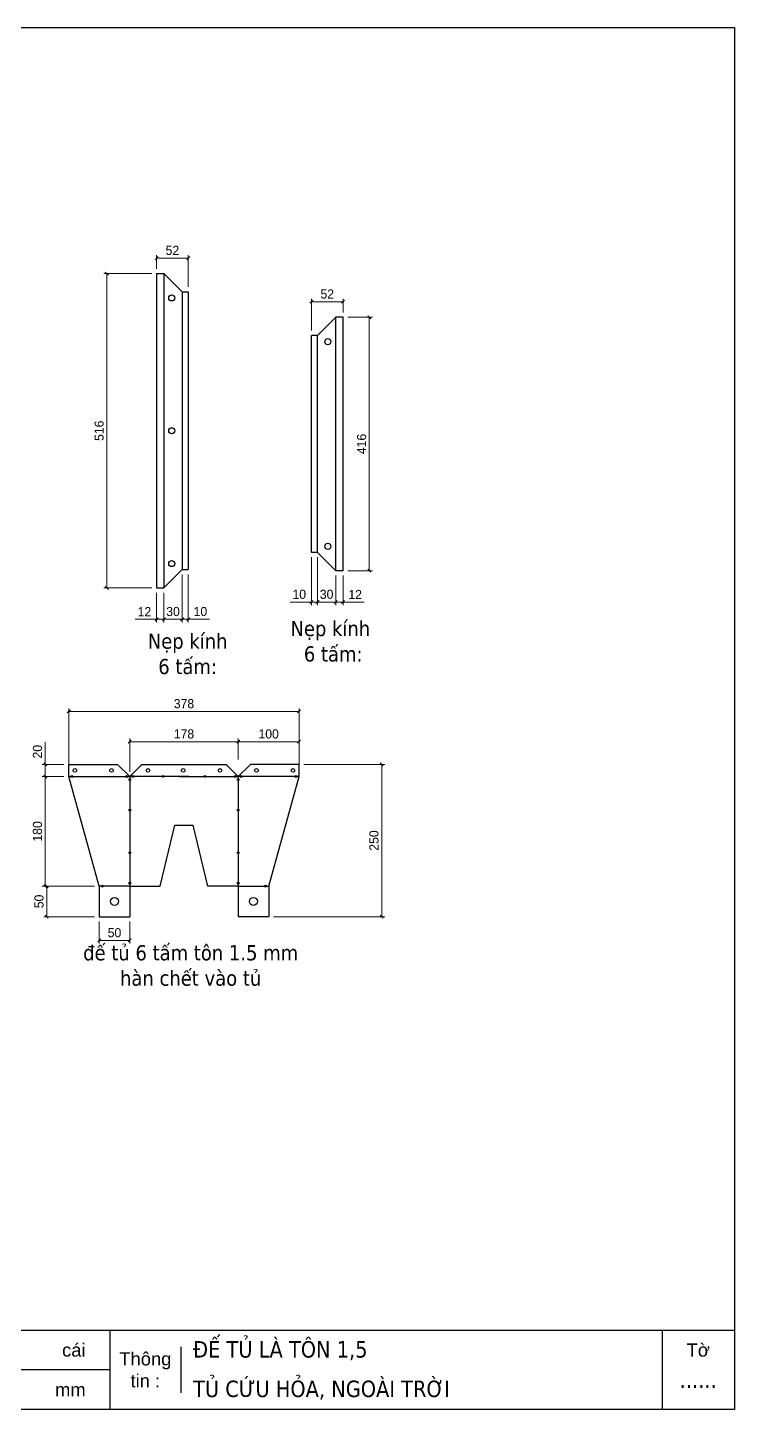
# Model space of a CAD drawing. Header units: millimetres. Extents: x 0 to 3208, y 0 to 2268.
# Drawn here: x 2047 to 3208, y 0 to 2268 of the extents above; entities that cross this region are included whole.
import ezdxf
from ezdxf.enums import TextEntityAlignment as Align

# ---------------------------------------------------------------- set-up
doc = ezdxf.new("R2010")
doc.units = ezdxf.units.MM
doc.layers.add('DIM', color=253, linetype='Continuous')
doc.styles.add('Arial', font='arial.ttf')
doc.styles.add('Tahoma (Input Text)', font='tahoma.ttf')
doc.dimstyles.new('Dim-15', dxfattribs={"dimtxt": 15, "dimasz": 5, "dimexe": 5, "dimexo": 8, "dimgap": 5, "dimtad": 1, "dimdec": 0, "dimtxsty": 'Standard', "dimblk": 'OBLIQUE', "dimcen": 10, "dimclrd": 5, "dimclre": 5, "dimclrt": 3, "dimazin": 3, "dimtfac": 1, "dimtdec": 0, "dimtmove": 0, "dimatfit": 3, "dimldrblk": 'OBLIQUE', "dimlwd": 9, "dimlwe": 9})

# ---------------------------------------------------------------- blocks, each defined once
blk = doc.blocks.new('khungtenAsean2')
at = {"color": 7}
for p, q in [((2970, -1980), (0, -1980)), ((2020, -1980), (2020, -2100)), ((2860, -1980), (2860, -2100)), ((2128.3, -2005), (2128.3, -2075)), ((2020, -2040), (0, -2040))]:
    blk.add_line(p, q, dxfattribs=at)
blk.add_lwpolyline([(0, 0), (2970, 0), (2970, -2100), (0, -2100)], close=True, dxfattribs=at)
at = {"color": 2, "char_height": 20, "style": 'Arial'}
for s, insert, width, attachment_point in [('cái', (1947.6, -2010), 917.634, 4), ('Thông\\Ptin :', (2074.2, -2040), 108.311, 5), ('Tờ', (2915, -2010), 110, 5), ('mm', (1936.9, -2070), 917.634, 4)]:
    blk.add_mtext(s, dxfattribs=dict(at, insert=insert, width=width, attachment_point=attachment_point))
at = {"color": 1, "style": 'Tahoma (Input Text)', "flags": 8}
for tag, p in [('#03', (506.6, -2019.3)), ('#01', (137.1, -2021.3)), ('#05', (1106.6, -2021.3)), ('#07', (1834.7, -2021.3)), ('#09', (2146.7, -2021.3)), ('#02', (98.5, -2081.3)), ('#04', (486.1, -2081.3)), ('#06', (1065.3, -2081.3)), ('#08', (1817.4, -2081.3)), ('#10', (2146.7, -2081.3))]:
    blk.add_attdef(tag, p, '', height=25, dxfattribs=at)
blk.add_attdef('#11', text='', height=25, dxfattribs=at).set_placement((2915, -2067.3), align=Align.CENTER)
blk = doc.blocks.new('*D20')
at = {"color": 0, "linetype": 'ByBlock', "lineweight": -2}
for p, q in [((2515.4, 1820.5), (2510.4, 1815.5)), ((2562.4, 1815.5), (2567.4, 1820.5))]:
    blk.add_line(p, q, dxfattribs=at)
at = {"layer": 'Defpoints', "color": 0, "transparency": 16777216}
for p in [(2564.9, 1818), (2564.9, 1792.6), (2512.9, 1762.6)]:
    blk.add_point(p, dxfattribs=at)
at = {"layer": 'DIM', "color": 5, "lineweight": 9, "transparency": 16777216}
for p, q in [((2512.9, 1770.6), (2512.9, 1823)), ((2512.9, 1818), (2564.9, 1818)), ((2564.9, 1800.6), (2564.9, 1823))]:
    blk.add_line(p, q, dxfattribs=at)
at = {"layer": 'DIM', "color": 3, "transparency": 16777216, "insert": (2538.9, 1830.7), "char_height": 15, "attachment_point": 5}
blk.add_mtext('52', dxfattribs=at)
blk = doc.blocks.new('_Oblique')
at = {"color": 0, "linetype": 'ByBlock', "lineweight": -2}
blk.add_line((-0.5, -0.5), (0.5, 0.5), dxfattribs=at)
blk = doc.blocks.new('*D21')
at = {"color": 0, "linetype": 'ByBlock', "lineweight": -2}
for p, q in [((2610.5, 1790.1), (2605.5, 1795.1)), ((2605.5, 1379.1), (2610.5, 1374.1))]:
    blk.add_line(p, q, dxfattribs=at)
at = {"layer": 'Defpoints', "color": 0, "transparency": 16777216}
for p in [(2564.9, 1792.6), (2564.9, 1376.6), (2608, 1376.6)]:
    blk.add_point(p, dxfattribs=at)
at = {"layer": 'DIM', "color": 5, "lineweight": 9, "transparency": 16777216}
for p, q in [((2572.9, 1792.6), (2613, 1792.6)), ((2608, 1792.6), (2608, 1376.6)), ((2572.9, 1376.6), (2613, 1376.6))]:
    blk.add_line(p, q, dxfattribs=at)
at = {"layer": 'DIM', "color": 3, "transparency": 16777216, "insert": (2595.4, 1584.6), "char_height": 15, "attachment_point": 5, "rotation": 90}
blk.add_mtext('416', dxfattribs=at)
blk = doc.blocks.new('*D22')
at = {"color": 0, "linetype": 'ByBlock', "lineweight": -2}
for p, q in [((2261.1, 1892.1), (2256.1, 1887.1)), ((2308.1, 1887.1), (2313.1, 1892.1))]:
    blk.add_line(p, q, dxfattribs=at)
at = {"layer": 'Defpoints', "color": 0, "transparency": 16777216}
for p in [(2310.6, 1889.6), (2258.6, 1864.3), (2310.6, 1834.3)]:
    blk.add_point(p, dxfattribs=at)
at = {"layer": 'DIM', "color": 5, "lineweight": 9, "transparency": 16777216}
for p, q in [((2258.6, 1872.3), (2258.6, 1894.6)), ((2258.6, 1889.6), (2310.6, 1889.6)), ((2310.6, 1842.3), (2310.6, 1894.6))]:
    blk.add_line(p, q, dxfattribs=at)
at = {"layer": 'DIM', "color": 3, "transparency": 16777216, "insert": (2284.6, 1902.3), "char_height": 15, "attachment_point": 5}
blk.add_mtext('52', dxfattribs=at)
blk = doc.blocks.new('*D23')
at = {"color": 0, "linetype": 'ByBlock', "lineweight": -2}
for p, q in [((2179.4, 1861.8), (2174.4, 1866.8)), ((2174.4, 1350.8), (2179.4, 1345.8))]:
    blk.add_line(p, q, dxfattribs=at)
at = {"layer": 'Defpoints', "color": 0, "transparency": 16777216}
for p in [(2258.6, 1864.3), (2176.9, 1348.3), (2258.6, 1348.3)]:
    blk.add_point(p, dxfattribs=at)
at = {"layer": 'DIM', "color": 5, "lineweight": 9, "transparency": 16777216}
for p, q in [((2250.6, 1864.3), (2171.9, 1864.3)), ((2176.9, 1864.3), (2176.9, 1348.3)), ((2250.6, 1348.3), (2171.9, 1348.3))]:
    blk.add_line(p, q, dxfattribs=at)
at = {"layer": 'DIM', "color": 3, "transparency": 16777216, "insert": (2164.3, 1606.3), "char_height": 15, "attachment_point": 5, "rotation": 90}
blk.add_mtext('516', dxfattribs=at)
blk = doc.blocks.new('*D24')
at = {"color": 0, "linetype": 'ByBlock', "lineweight": -2}
for p, q in [((2303.1, 1299.3), (2298.1, 1294.3)), ((2308.1, 1294.3), (2313.1, 1299.3))]:
    blk.add_line(p, q, dxfattribs=at)
at = {"layer": 'Defpoints', "color": 0, "transparency": 16777216}
for p in [(2300.6, 1378.3), (2310.6, 1378.3), (2310.6, 1296.8)]:
    blk.add_point(p, dxfattribs=at)
at = {"layer": 'DIM', "color": 5, "lineweight": 9, "transparency": 16777216}
for p, q in [((2300.6, 1370.3), (2300.6, 1291.8)), ((2310.6, 1370.3), (2310.6, 1291.8)), ((2300.6, 1296.8), (2310.6, 1296.8)), ((2310.6, 1296.8), (2345.6, 1296.8))]:
    blk.add_line(p, q, dxfattribs=at)
at = {"layer": 'DIM', "color": 3, "transparency": 16777216, "insert": (2330.6, 1309.5), "char_height": 15, "attachment_point": 5}
blk.add_mtext('10', dxfattribs=at)
blk = doc.blocks.new('*D25')
at = {"color": 0, "linetype": 'ByBlock', "lineweight": -2}
for p, q in [((2273.1, 1299.3), (2268.1, 1294.3)), ((2298.1, 1294.3), (2303.1, 1299.3))]:
    blk.add_line(p, q, dxfattribs=at)
at = {"layer": 'Defpoints', "color": 0, "transparency": 16777216}
for p in [(2300.6, 1378.3), (2270.6, 1348.3), (2300.6, 1296.8)]:
    blk.add_point(p, dxfattribs=at)
at = {"layer": 'DIM', "color": 5, "lineweight": 9, "transparency": 16777216}
for p, q in [((2300.6, 1370.3), (2300.6, 1291.8)), ((2270.6, 1340.3), (2270.6, 1291.8)), ((2270.6, 1296.8), (2300.6, 1296.8))]:
    blk.add_line(p, q, dxfattribs=at)
at = {"layer": 'DIM', "color": 3, "transparency": 16777216, "insert": (2285.6, 1309.5), "char_height": 15, "attachment_point": 5}
blk.add_mtext('30', dxfattribs=at)
blk = doc.blocks.new('*D26')
at = {"color": 0, "linetype": 'ByBlock', "lineweight": -2}
for p, q in [((2261.1, 1299.3), (2256.1, 1294.3)), ((2268.1, 1294.3), (2273.1, 1299.3))]:
    blk.add_line(p, q, dxfattribs=at)
at = {"layer": 'Defpoints', "color": 0, "transparency": 16777216}
for p in [(2258.6, 1348.3), (2270.6, 1348.3), (2258.6, 1296.8)]:
    blk.add_point(p, dxfattribs=at)
at = {"layer": 'DIM', "color": 5, "lineweight": 9, "transparency": 16777216}
for p, q in [((2258.6, 1340.3), (2258.6, 1291.8)), ((2270.6, 1340.3), (2270.6, 1291.8)), ((2258.6, 1296.8), (2223.7, 1296.8)), ((2270.6, 1296.8), (2258.6, 1296.8))]:
    blk.add_line(p, q, dxfattribs=at)
at = {"layer": 'DIM', "color": 3, "transparency": 16777216, "insert": (2238.6, 1309.4), "char_height": 15, "attachment_point": 5}
blk.add_mtext('12', dxfattribs=at)
blk = doc.blocks.new('*D27')
at = {"color": 0, "linetype": 'ByBlock', "lineweight": -2}
for p, q in [((2515.4, 1327.6), (2510.4, 1322.6)), ((2520.4, 1322.6), (2525.4, 1327.6))]:
    blk.add_line(p, q, dxfattribs=at)
at = {"layer": 'Defpoints', "color": 0, "transparency": 16777216}
for p in [(2512.9, 1406.6), (2522.9, 1406.6), (2512.9, 1325.1)]:
    blk.add_point(p, dxfattribs=at)
at = {"layer": 'DIM', "color": 5, "lineweight": 9, "transparency": 16777216}
for p, q in [((2512.9, 1398.6), (2512.9, 1320.1)), ((2522.9, 1398.6), (2522.9, 1320.1)), ((2512.9, 1325.1), (2477.9, 1325.1)), ((2522.9, 1325.1), (2512.9, 1325.1))]:
    blk.add_line(p, q, dxfattribs=at)
at = {"layer": 'DIM', "color": 3, "transparency": 16777216, "insert": (2492.9, 1337.8), "char_height": 15, "attachment_point": 5}
blk.add_mtext('10', dxfattribs=at)
blk = doc.blocks.new('*D28')
at = {"color": 0, "linetype": 'ByBlock', "lineweight": -2}
for p, q in [((2525.4, 1327.6), (2520.4, 1322.6)), ((2550.4, 1322.6), (2555.4, 1327.6))]:
    blk.add_line(p, q, dxfattribs=at)
at = {"layer": 'Defpoints', "color": 0, "transparency": 16777216}
for p in [(2522.9, 1406.6), (2552.9, 1376.6), (2522.9, 1325.1)]:
    blk.add_point(p, dxfattribs=at)
at = {"layer": 'DIM', "color": 5, "lineweight": 9, "transparency": 16777216}
for p, q in [((2522.9, 1398.6), (2522.9, 1320.1)), ((2552.9, 1368.6), (2552.9, 1320.1)), ((2552.9, 1325.1), (2522.9, 1325.1))]:
    blk.add_line(p, q, dxfattribs=at)
at = {"layer": 'DIM', "color": 3, "transparency": 16777216, "insert": (2537.9, 1337.8), "char_height": 15, "attachment_point": 5}
blk.add_mtext('30', dxfattribs=at)
blk = doc.blocks.new('*D29')
at = {"color": 0, "linetype": 'ByBlock', "lineweight": -2}
for p, q in [((2555.4, 1327.6), (2550.4, 1322.6)), ((2562.4, 1322.6), (2567.4, 1327.6))]:
    blk.add_line(p, q, dxfattribs=at)
at = {"layer": 'Defpoints', "color": 0, "transparency": 16777216}
for p in [(2552.9, 1376.6), (2564.9, 1376.6), (2564.9, 1325.1)]:
    blk.add_point(p, dxfattribs=at)
at = {"layer": 'DIM', "color": 5, "lineweight": 9, "transparency": 16777216}
for p, q in [((2552.9, 1368.6), (2552.9, 1320.1)), ((2564.9, 1368.6), (2564.9, 1320.1)), ((2552.9, 1325.1), (2564.9, 1325.1)), ((2564.9, 1325.1), (2599.8, 1325.1))]:
    blk.add_line(p, q, dxfattribs=at)
at = {"layer": 'DIM', "color": 3, "transparency": 16777216, "insert": (2584.8, 1337.6), "char_height": 15, "attachment_point": 5}
blk.add_mtext('12', dxfattribs=at)
blk = doc.blocks.new('*D36')
at = {"color": 0, "linetype": 'ByBlock', "lineweight": -2}
for p, q in [((2117, 1148.1), (2112, 1143.1)), ((2490.2, 1143.1), (2495.2, 1148.1))]:
    blk.add_line(p, q, dxfattribs=at)
at = {"layer": 'Defpoints', "color": 0, "transparency": 16777216}
for p in [(2114.5, 1145.6), (2114.5, 1038.7), (2492.7, 1038.7)]:
    blk.add_point(p, dxfattribs=at)
at = {"layer": 'DIM', "color": 5, "lineweight": 9, "transparency": 16777216}
for p, q in [((2114.5, 1046.7), (2114.5, 1150.6)), ((2492.7, 1145.6), (2114.5, 1145.6)), ((2492.7, 1046.7), (2492.7, 1150.6))]:
    blk.add_line(p, q, dxfattribs=at)
at = {"layer": 'DIM', "color": 3, "transparency": 16777216, "insert": (2303.6, 1158.2), "char_height": 15, "attachment_point": 5}
blk.add_mtext('378', dxfattribs=at)
blk = doc.blocks.new('*D37')
at = {"color": 0, "linetype": 'ByBlock', "lineweight": -2}
for p, q in [((2630.8, 1056.2), (2625.8, 1061.2)), ((2625.8, 811.2), (2630.8, 806.2))]:
    blk.add_line(p, q, dxfattribs=at)
at = {"layer": 'Defpoints', "color": 0, "transparency": 16777216}
for p in [(2492.7, 1058.7), (2442.7, 808.7), (2628.3, 808.7)]:
    blk.add_point(p, dxfattribs=at)
at = {"layer": 'DIM', "color": 5, "lineweight": 9, "transparency": 16777216}
for p, q in [((2500.7, 1058.7), (2633.3, 1058.7)), ((2628.3, 1058.7), (2628.3, 808.7)), ((2450.7, 808.7), (2633.3, 808.7))]:
    blk.add_line(p, q, dxfattribs=at)
at = {"layer": 'DIM', "color": 3, "transparency": 16777216, "insert": (2615.7, 933.7), "char_height": 15, "attachment_point": 5, "rotation": 90}
blk.add_mtext('250', dxfattribs=at)
blk = doc.blocks.new('*D38')
at = {"color": 0, "linetype": 'ByBlock', "lineweight": -2}
for p, q in [((2395.2, 1098.4), (2390.2, 1093.4)), ((2490.2, 1093.4), (2495.2, 1098.4))]:
    blk.add_line(p, q, dxfattribs=at)
at = {"layer": 'Defpoints', "color": 0, "transparency": 16777216}
for p in [(2492.7, 1095.9), (2392.7, 1058.7), (2492.7, 1038.7)]:
    blk.add_point(p, dxfattribs=at)
at = {"layer": 'DIM', "color": 5, "lineweight": 9, "transparency": 16777216}
for p, q in [((2392.7, 1066.7), (2392.7, 1100.9)), ((2392.7, 1095.9), (2492.7, 1095.9)), ((2492.7, 1046.7), (2492.7, 1100.9))]:
    blk.add_line(p, q, dxfattribs=at)
at = {"layer": 'DIM', "color": 3, "transparency": 16777216, "insert": (2442.7, 1108.6), "char_height": 15, "attachment_point": 5}
blk.add_mtext('100', dxfattribs=at)
blk = doc.blocks.new('*D39')
at = {"color": 0, "linetype": 'ByBlock', "lineweight": -2}
for p, q in [((2217, 1098.4), (2212, 1093.4)), ((2390.2, 1093.4), (2395.2, 1098.4))]:
    blk.add_line(p, q, dxfattribs=at)
at = {"layer": 'Defpoints', "color": 0, "transparency": 16777216}
for p in [(2214.5, 1095.9), (2392.7, 1058.7), (2214.5, 1038.7)]:
    blk.add_point(p, dxfattribs=at)
at = {"layer": 'DIM', "color": 5, "lineweight": 9, "transparency": 16777216}
for p, q in [((2214.5, 1046.7), (2214.5, 1100.9)), ((2392.7, 1095.9), (2214.5, 1095.9)), ((2392.7, 1066.7), (2392.7, 1100.9))]:
    blk.add_line(p, q, dxfattribs=at)
at = {"layer": 'DIM', "color": 3, "transparency": 16777216, "insert": (2303.6, 1108.6), "char_height": 15, "attachment_point": 5}
blk.add_mtext('178', dxfattribs=at)
blk = doc.blocks.new('*D40')
at = {"color": 0, "linetype": 'ByBlock', "lineweight": -2}
for p, q in [((2167, 772.2), (2162, 767.2)), ((2212, 767.2), (2217, 772.2))]:
    blk.add_line(p, q, dxfattribs=at)
at = {"layer": 'Defpoints', "color": 0, "transparency": 16777216}
for p in [(2164.5, 808.7), (2214.5, 808.7), (2214.5, 769.7)]:
    blk.add_point(p, dxfattribs=at)
at = {"layer": 'DIM', "color": 5, "lineweight": 9, "transparency": 16777216}
for p, q in [((2164.5, 800.7), (2164.5, 764.7)), ((2214.5, 800.7), (2214.5, 764.7)), ((2164.5, 769.7), (2214.5, 769.7))]:
    blk.add_line(p, q, dxfattribs=at)
at = {"layer": 'DIM', "color": 3, "transparency": 16777216, "insert": (2189.5, 782.3), "char_height": 15, "attachment_point": 5}
blk.add_mtext('50', dxfattribs=at)
blk = doc.blocks.new('*D41')
at = {"color": 0, "linetype": 'ByBlock', "lineweight": -2}
for p, q in [((2078.2, 1036.2), (2073.2, 1041.2)), ((2073.2, 861.2), (2078.2, 856.2))]:
    blk.add_line(p, q, dxfattribs=at)
at = {"layer": 'Defpoints', "color": 0, "transparency": 16777216}
for p in [(2114.5, 1038.7), (2075.7, 858.7), (2164.5, 858.7)]:
    blk.add_point(p, dxfattribs=at)
at = {"layer": 'DIM', "color": 5, "lineweight": 9, "transparency": 16777216}
for p, q in [((2106.5, 1038.7), (2070.7, 1038.7)), ((2075.7, 1038.7), (2075.7, 858.7)), ((2156.5, 858.7), (2070.7, 858.7))]:
    blk.add_line(p, q, dxfattribs=at)
at = {"layer": 'DIM', "color": 3, "transparency": 16777216, "insert": (2063, 948.7), "char_height": 15, "attachment_point": 5, "rotation": 90}
blk.add_mtext('180', dxfattribs=at)
blk = doc.blocks.new('*D42')
at = {"color": 0, "linetype": 'ByBlock', "lineweight": -2}
for p, q in [((2080.7, 856.2), (2075.7, 861.2)), ((2075.7, 811.2), (2080.7, 806.2))]:
    blk.add_line(p, q, dxfattribs=at)
at = {"layer": 'Defpoints', "color": 0, "transparency": 16777216}
for p in [(2164.5, 858.7), (2078.2, 808.7), (2164.5, 808.7)]:
    blk.add_point(p, dxfattribs=at)
at = {"layer": 'DIM', "color": 5, "lineweight": 9, "transparency": 16777216}
for p, q in [((2156.5, 858.7), (2073.2, 858.7)), ((2078.2, 858.7), (2078.2, 808.7)), ((2156.5, 808.7), (2073.2, 808.7))]:
    blk.add_line(p, q, dxfattribs=at)
at = {"layer": 'DIM', "color": 3, "transparency": 16777216, "insert": (2065.5, 833.7), "char_height": 15, "attachment_point": 5, "rotation": 90}
blk.add_mtext('50', dxfattribs=at)
blk = doc.blocks.new('*D50')
at = {"color": 0, "linetype": 'ByBlock', "lineweight": -2}
for p, q in [((2078.2, 1056.2), (2073.2, 1061.2)), ((2073.2, 1041.2), (2078.2, 1036.2))]:
    blk.add_line(p, q, dxfattribs=at)
at = {"layer": 'Defpoints', "color": 0, "transparency": 16777216}
for p in [(2075.7, 1058.7), (2114.5, 1058.7), (2114.5, 1038.7)]:
    blk.add_point(p, dxfattribs=at)
at = {"layer": 'DIM', "color": 5, "lineweight": 9, "transparency": 16777216}
for p, q in [((2075.7, 1058.7), (2075.7, 1095.3)), ((2106.5, 1058.7), (2070.7, 1058.7)), ((2075.7, 1038.7), (2075.7, 1058.7)), ((2106.5, 1038.7), (2070.7, 1038.7))]:
    blk.add_line(p, q, dxfattribs=at)
at = {"layer": 'DIM', "color": 3, "transparency": 16777216, "insert": (2063, 1079.5), "char_height": 15, "attachment_point": 5, "rotation": 90}
blk.add_mtext('20', dxfattribs=at)

msp = doc.modelspace()

# ---------------------------------------------------------------- linework, layer by layer
for p, q in [((2258.6, 1864.3), (2270.6, 1864.3)), ((2270.6, 1864.3), (2300.6, 1834.3)), ((2300.6, 1834.3), (2310.6, 1834.3)), ((2552.9, 1792.6), (2522.9, 1762.6)), ((2564.9, 1792.6), (2552.9, 1792.6)), ((2522.9, 1762.6), (2512.9, 1762.6)), ((2522.9, 1406.6), (2512.9, 1406.6)), ((2522.9, 1406.6), (2552.9, 1376.6)), ((2552.9, 1376.6), (2522.9, 1406.6)), ((2300.6, 1378.3), (2270.6, 1348.3)), ((2270.6, 1348.3), (2300.6, 1378.3)), ((2300.6, 1378.3), (2310.6, 1378.3)), ((2564.9, 1376.6), (2552.9, 1376.6)), ((2258.6, 1348.3), (2270.6, 1348.3)), ((2114.5, 1038.7), (2114.5, 1058.7)), ((2114.5, 1058.7), (2194.5, 1058.7)), ((2194.5, 1058.7), (2214.5, 1038.7)), ((2214.5, 1038.7), (2234.5, 1058.7)), ((2234.5, 1058.7), (2372.7, 1058.7)), ((2372.7, 1058.7), (2392.7, 1038.7)), ((2392.7, 1038.7), (2412.7, 1058.7)), ((2492.7, 1058.7), (2412.7, 1058.7)), ((2492.7, 1038.7), (2492.7, 1058.7)), ((2288.8, 958.7), (2318.5, 958.7)), ((2164.5, 858.7), (2164.5, 808.7)), ((2214.5, 858.7), (2214.5, 808.7)), ((2392.7, 858.7), (2392.7, 808.7)), ((2442.7, 858.7), (2442.7, 808.7)), ((2164.5, 808.7), (2214.5, 808.7)), ((2442.7, 808.7), (2392.7, 808.7))]:
    msp.add_line(p, q)
for points in [[(2258.6, 1864.3), (2258.6, 1348.3)], [(2270.6, 1864.3), (2270.6, 1348.3)], [(2300.6, 1834.3), (2300.6, 1378.3)], [(2310.6, 1834.3), (2310.6, 1378.3)], [(2552.9, 1376.6), (2552.9, 1792.6)], [(2564.9, 1376.6), (2564.9, 1792.6)], [(2512.9, 1406.6), (2512.9, 1762.6)], [(2522.9, 1406.6), (2522.9, 1762.6)], [(2114.5, 1038.7), (2214.5, 1038.7), (2214.5, 858.7), (2164.5, 858.7), (2114.5, 1038.7)], [(2311.5, 1038.7), (2214.5, 1038.7), (2214.5, 858.7), (2264.5, 858.7), (2288.8, 958.7)], [(2295.7, 1038.7), (2392.7, 1038.7), (2392.7, 858.7), (2342.7, 858.7), (2318.5, 958.7)], [(2492.7, 1038.7), (2392.7, 1038.7), (2392.7, 858.7), (2442.7, 858.7), (2492.7, 1038.7)]]:
    msp.add_lwpolyline(points)
at = {"color": 2}
for centre, radius in [((2283.6, 1824.3), 5), ((2539.9, 1752.6), 5), ((2283.6, 1606.3), 5), ((2539.9, 1416.6), 5), ((2283.6, 1388.3), 5), ((2119.5, 1038.7), 1.5), ((2209.5, 1038.7), 1.5), ((2214.5, 1033.7), 1.5), ((2219.5, 1038.7), 1.5), ((2269.5, 1039), 1.5), ((2337.7, 1039), 1.5), ((2387.7, 1038.7), 1.5), ((2392.7, 1033.7), 1.5), ((2397.7, 1038.7), 1.5), ((2487.7, 1038.7), 1.5), ((2214.5, 983.7), 1.5), ((2392.7, 983.7), 1.5), ((2214.5, 913.7), 1.5), ((2392.7, 913.7), 1.5), ((2214.5, 863.7), 1.5), ((2392.7, 863.7), 1.5), ((2169.5, 858.7), 1.5), ((2189.5, 833.7), 6.5), ((2417.7, 833.7), 6.5), ((2437.7, 858.7), 1.5)]:
    msp.add_circle(centre, radius, dxfattribs=at)
for centre in [(2124.5, 1048.7), (2184.5, 1048.7), (2244.5, 1048.7), (2302.1, 1048.7), (2362.7, 1048.7), (2422.7, 1048.7), (2482.7, 1048.7)]:
    msp.add_circle(centre, 3)

# ---------------------------------------------------------------- block references
at = {"color": 7}
ref = msp.add_blockref('khungtenAsean2', (0, 2268), dxfattribs=dict(at, xscale=1.07999999995809, yscale=1.07999999995809, zscale=1.07999999995809))
ref.add_attrib('#11', '......', dxfattribs={"color": 1, "height": 27, "style": 'Tahoma (Input Text)'}).set_placement((3148.2, 35.3), align=Align.CENTER)
ref.add_attrib('#09', 'ĐẾ TỦ LÀ TÔN 1,5', (2318.5, 85), dxfattribs={"color": 1, "height": 27, "style": 'Tahoma (Input Text)'})
ref.add_attrib('#10', 'TỦ CỨU HỎA, NGOÀI TRỜI', (2318.5, 20.2), dxfattribs={"color": 1, "height": 27, "style": 'Tahoma (Input Text)'})

# ---------------------------------------------------------------- texts
at = {"color": 2, "char_height": 25, "width": 775, "attachment_point": 5}
for s, insert in [('{\\fTahoma|b0|i0|c0|p34;Nẹp kính\\P 6 tấm:}', (2544, 1260.6)), ('{\\fTahoma|b0|i0|c0|p34;Nẹp kính \\P6 tấm:}', (2309.6, 1239.9)), ('{\\fTahoma|b0|i0|c0|p34;đế tủ 6 tấm tôn 1.5 mm\\Phàn chết vào tủ}', (2314.6, 728.4))]:
    msp.add_mtext(s, dxfattribs=dict(at, insert=insert))

# ---------------------------------------------------------------- dimensions: what is measured, and where the dimension line sits
at = {"layer": 'DIM'}
for base, p1, p2, picture, middle in [((2310.6, 1889.6), (2258.6, 1864.3), (2310.6, 1834.3), '*D22', (2284.6, 1902.3)), ((2564.9, 1818), (2512.9, 1762.6), (2564.9, 1792.6), '*D20', (2538.9, 1830.7)), ((2310.6, 1296.8), (2300.6, 1378.3), (2310.6, 1378.3), '*D24', (2330.6, 1309.5)), ((2258.6, 1296.8), (2270.6, 1348.3), (2258.6, 1348.3), '*D26', (2238.6, 1309.4)), ((2114.5, 1145.6), (2492.7, 1038.7), (2114.5, 1038.7), '*D36', (2303.6, 1158.2)), ((2214.5, 1095.9), (2392.7, 1058.7), (2214.5, 1038.7), '*D39', (2303.6, 1108.6)), ((2492.7, 1095.9), (2392.7, 1058.7), (2492.7, 1038.7), '*D38', (2442.7, 1108.6)), ((2214.5, 769.7), (2164.5, 808.7), (2214.5, 808.7), '*D40', (2189.5, 782.3))]:
    dim = msp.add_linear_dim(base=base, p1=p1, p2=p2, dimstyle='Dim-15', dxfattribs=at)
    dim.commit()
    dim.dimension.update_dxf_attribs({"geometry": picture, "text_midpoint": middle})
for base, p1, p2, angle, picture, middle in [((2176.9, 1348.3), (2258.6, 1864.3), (2258.6, 1348.3), 90, '*D23', (2164.3, 1606.3)), ((2608, 1376.6), (2564.9, 1792.6), (2564.9, 1376.6), 90, '*D21', (2595.4, 1584.6)), ((2512.9, 1325.1), (2522.9, 1406.6), (2512.9, 1406.6), 180, '*D27', (2492.9, 1337.8)), ((2564.9, 1325.1), (2552.9, 1376.6), (2564.9, 1376.6), 180, '*D29', (2584.8, 1337.6)), ((2075.7, 1058.7), (2114.5, 1038.7), (2114.5, 1058.7), 90, '*D50', (2063, 1079.5)), ((2628.3, 808.7), (2492.7, 1058.7), (2442.7, 808.7), 90, '*D37', (2615.7, 933.7)), ((2075.7, 858.7), (2114.5, 1038.7), (2164.5, 858.7), 90, '*D41', (2063, 948.7)), ((2078.2, 808.7), (2164.5, 858.7), (2164.5, 808.7), 90, '*D42', (2065.5, 833.7))]:
    dim = msp.add_linear_dim(base=base, p1=p1, p2=p2, angle=angle, dimstyle='Dim-15', dxfattribs=at)
    dim.commit()
    dim.dimension.update_dxf_attribs({"geometry": picture, "text_midpoint": middle})
dim = msp.add_linear_dim(base=(2522.9, 1325.1), p1=(2552.9, 1376.6), p2=(2522.9, 1406.6), angle=180, dimstyle='Dim-15', dxfattribs=at)
dim.commit()
dim.dimension.update_dxf_attribs({"geometry": '*D28', "text_midpoint": (2537.9, 1325.1), "dimtype": 160})
dim = msp.add_linear_dim(base=(2300.6, 1296.8), p1=(2270.6, 1348.3), p2=(2300.6, 1378.3), dimstyle='Dim-15', dxfattribs=at)
dim.commit()
dim.dimension.update_dxf_attribs({"geometry": '*D25', "text_midpoint": (2285.6, 1296.8), "dimtype": 160})

doc.saveas('drawing.dxf')
